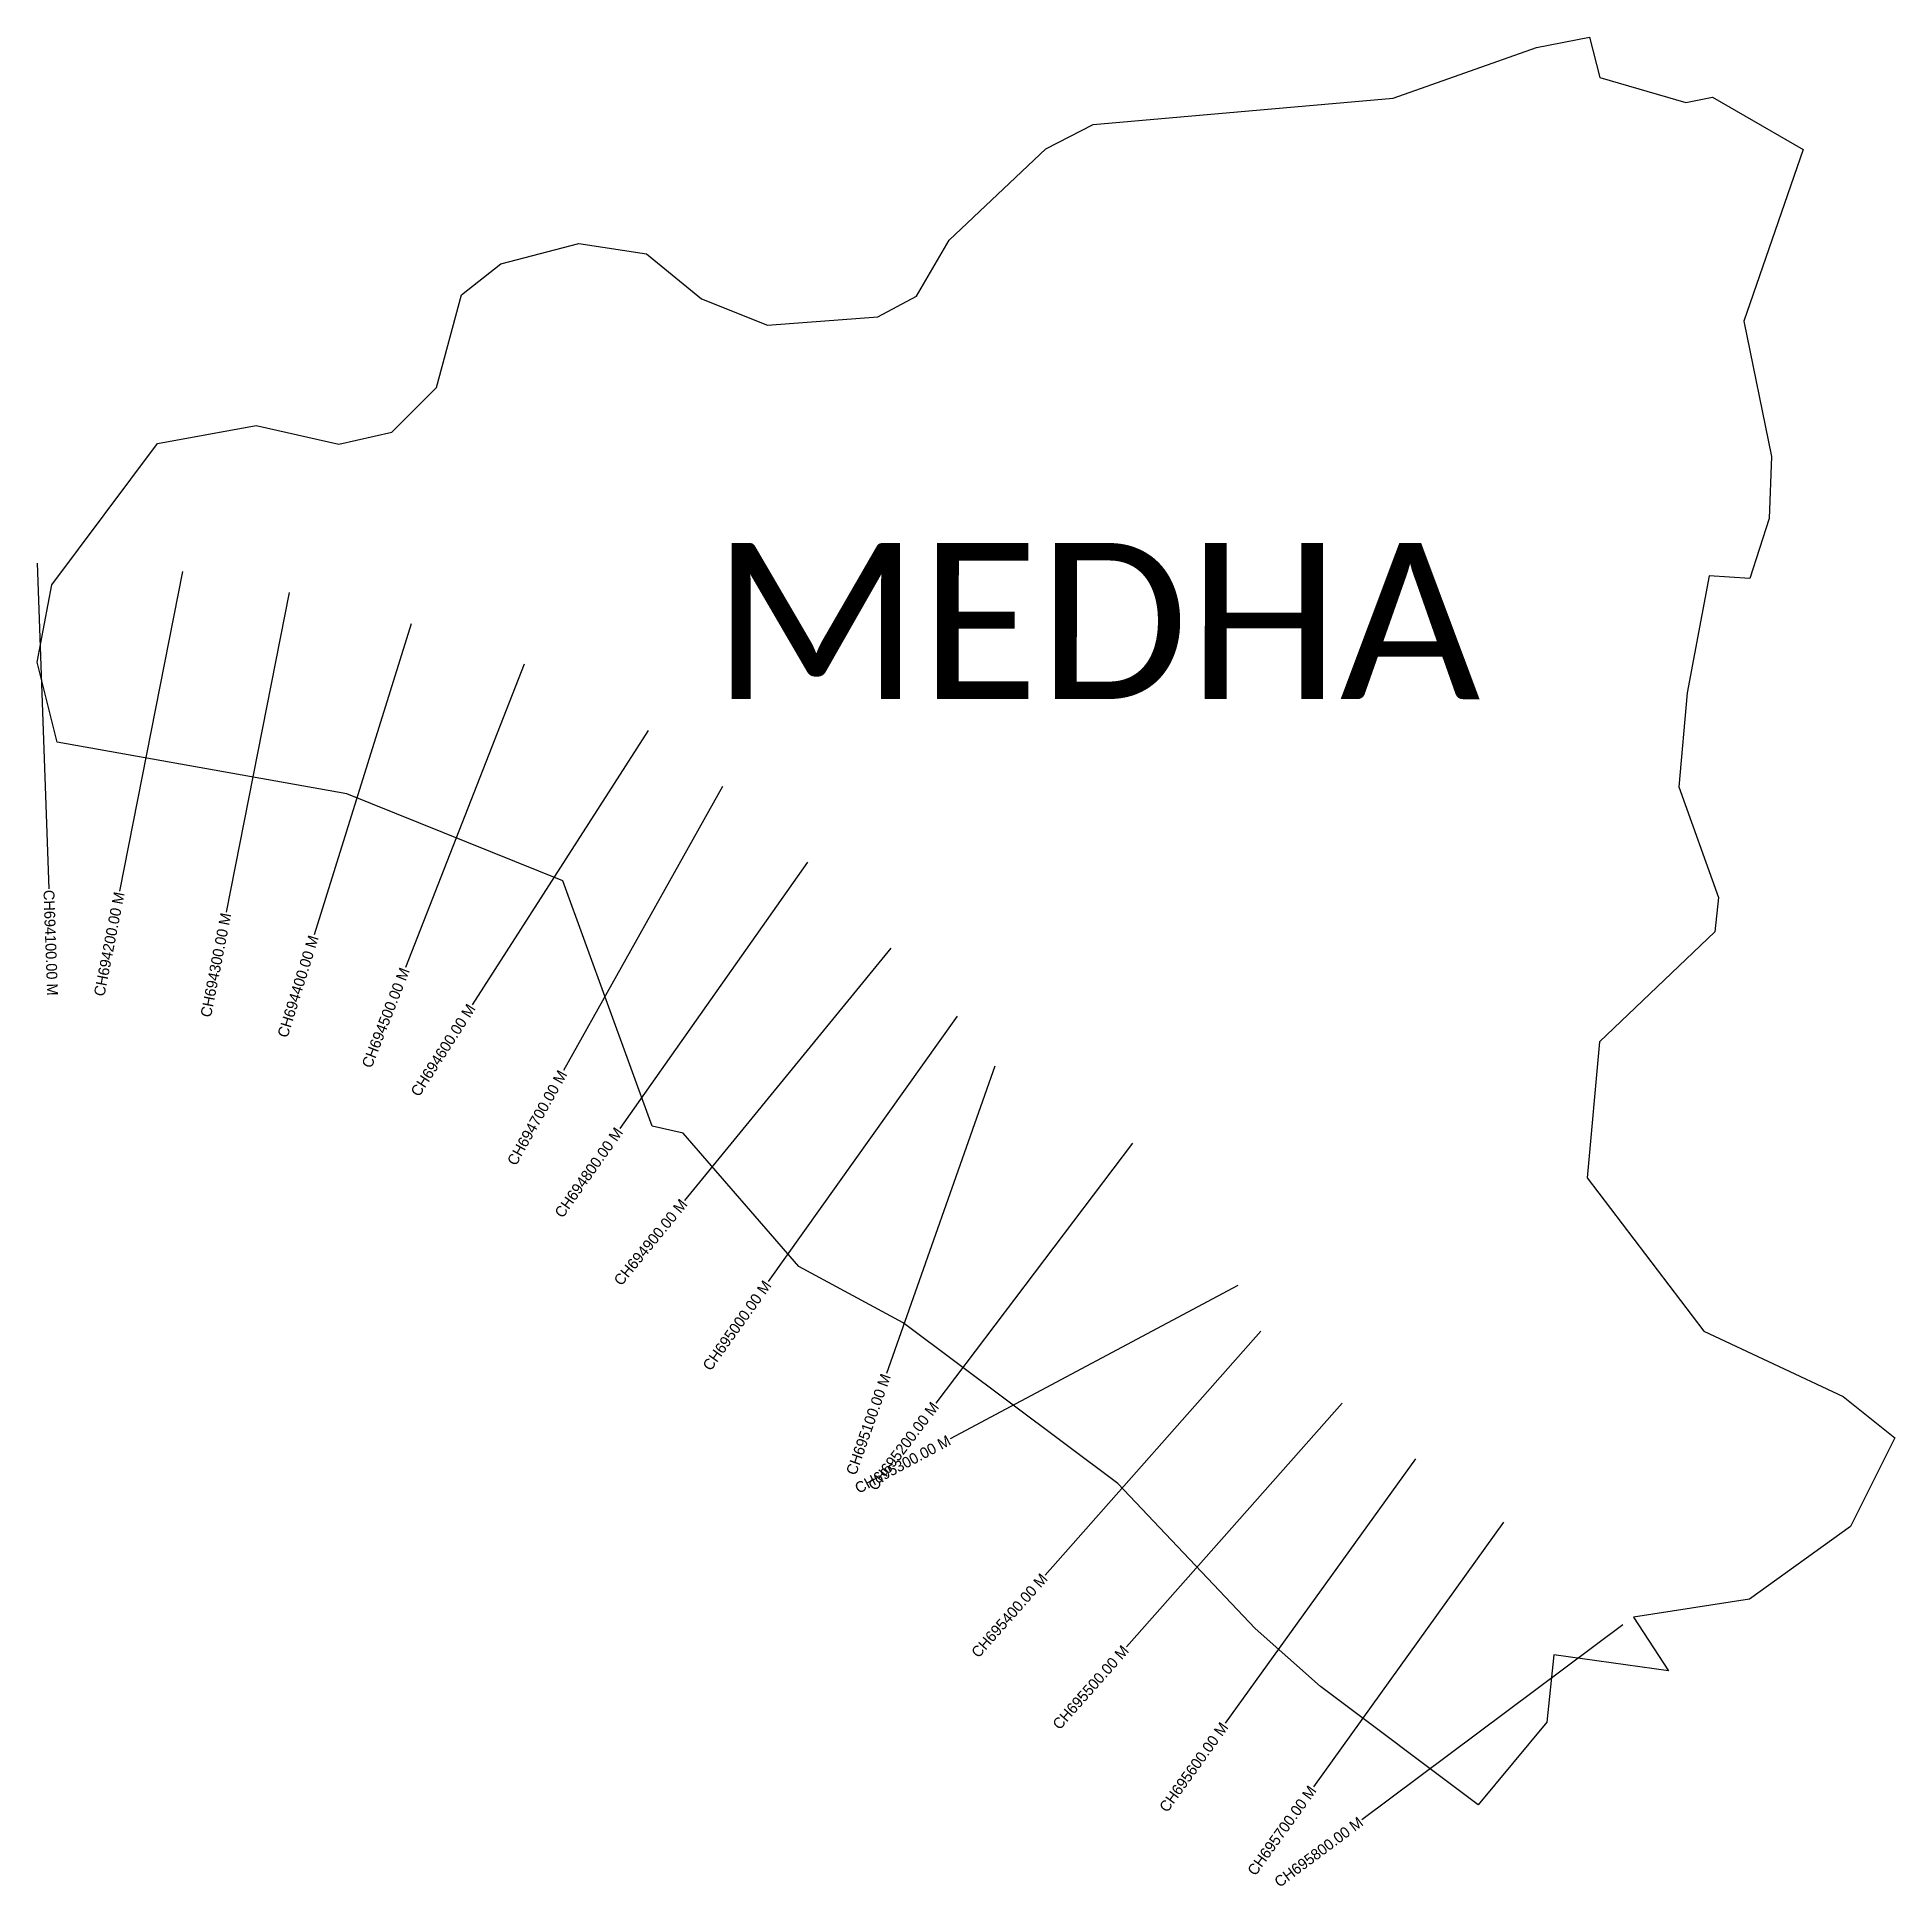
# Model space of a CAD drawing. Header units: metres. Extents: x 343265 to 344976, y 1761534 to 1763237.
import ezdxf
from ezdxf.enums import TextEntityAlignment as Align

# ---------------------------------------------------------------- set-up
doc = ezdxf.new("R2010")
doc.units = ezdxf.units.M
for name, color, linetype in [('CS', 134, 'Continuous'), ('CSMark', 6, 'Continuous'), ('VILLAGE NAME', 250, 'Continuous')]:
    doc.layers.add(name, color=color, linetype=linetype)

msp = doc.modelspace()

# ---------------------------------------------------------------- linework, layer by layer
at = {"color": 6}
for points in [[(344704.3, 1763199.9), (344783.6, 1763176.7), (344808, 1763181.8), (344891.7, 1763133.4), (344836.9, 1762975.4), (344862.4, 1762850.7), (344860.3, 1762793.7), (344842.4, 1762738.5), (344805.1, 1762740.7), (344784.9, 1762633.2), (344777.1, 1762546.5), (344813.7, 1762444.6), (344810.2, 1762413.1), (344704, 1762311.8), (344692.8, 1762186.3), (344800.2, 1762045.3), (344928.5, 1761984.9), (344976.1, 1761947), (344935.2, 1761865.2), (344842.2, 1761798.4), (344735.4, 1761781.9), (344767.7, 1761732.4), (344662, 1761747.1), (344655.4, 1761685.2), (344592.2, 1761608.9), (344447, 1761718), (344386.9, 1761771.3), (344260.5, 1761905), (344062.7, 1762052.9), (343966.5, 1762104.7), (343859.9, 1762227.6), (343831.5, 1762234.1), (343749.2, 1762460), (343550.2, 1762540), (343283.5, 1762587.7), (343265, 1762661.3), (343278.5, 1762732.4), (343375.9, 1762862.7), (343466.9, 1762879.2), (343543, 1762862.2), (343591.7, 1762873.3), (343632.8, 1762914.4), (343655.9, 1762999.5), (343692.1, 1763028.2), (343763.8, 1763046.9), (343826.3, 1763037.5), (343876.8, 1762996.1), (343937.6, 1762971.6), (344039.4, 1762979.3), (344075, 1762998.3), (344105.2, 1763050.1), (344194.1, 1763134.1), (344237.8, 1763156.6), (344514, 1763180.9), (344646, 1763227.5), (344694.9, 1763237)], [(344694.9, 1763237), (344704.3, 1763199.9)]]:
    msp.add_lwpolyline(points, dxfattribs=at)
at = {"layer": 'CS'}
for p, q in [((343265.1, 1762752.4), (343275.8, 1762452.6)), ((343399, 1762744.8), (343341, 1762450.5)), ((343497.1, 1762725.5), (343439.2, 1762431.2)), ((343609.5, 1762696.6), (343520.1, 1762410.2)), ((343713.6, 1762659.4), (343604.2, 1762380.1)), ((343827.7, 1762598.3), (343665.7, 1762345.8)), ((343896.4, 1762546.8), (343749.8, 1762285.1)), ((343974.6, 1762477), (343801.7, 1762231.9)), ((344051.2, 1762397.9), (343861.4, 1762165.6)), ((344112.3, 1762335.3), (343938.3, 1762090.9)), ((344147.1, 1762289.1), (344047.2, 1762006.2)), ((344273.9, 1762218.2), (344092.9, 1761978.9)), ((344370.8, 1762087.2), (344106.1, 1761946)), ((344392.2, 1762045.3), (344193.4, 1761820.6)), ((344467.1, 1761979), (344268.3, 1761754.3)), ((344534.5, 1761927.6), (344359.3, 1761684)), ((344615.7, 1761869.2), (344440.5, 1761625.6)), ((344725.6, 1761774.7), (344485.2, 1761595.2))]:
    msp.add_line(p, q, dxfattribs=at)

# ---------------------------------------------------------------- texts
at = {"layer": 'CSMark'}
msp.add_text('CH694100.00 M', height=10, rotation=272.042, dxfattribs=at).set_placement((343275.8, 1762451.6), align=Align.MIDDLE_LEFT)
for s, rotation, p in [('CH694200.00 M', 78.8653, (343340.8, 1762449.5)), ('CH694300.00 M', 78.8653, (343439, 1762430.2)), ('CH694400.00 M', 72.6792, (343519.8, 1762409.2)), ('CH694500.00 M', 68.6036, (343603.8, 1762379.2)), ('CH694600.00 M', 57.3223, (343665.2, 1762345)), ('CH694700.00 M', 60.7371, (343749.3, 1762284.2)), ('CH694800.00 M', 54.794, (343801.1, 1762231.1)), ('CH694900.00 M', 50.7538, (343860.8, 1762164.8)), ('CH695000.00 M', 54.5573, (343937.8, 1762090.1)), ('CH695100.00 M', 70.55, (344046.9, 1762005.3)), ('CH695200.00 M', 52.8933, (344092.3, 1761978.1)), ('CH695300.00 M', 28.071, (344105.2, 1761945.5)), ('CH695400.00 M', 48.498, (344192.8, 1761819.8)), ('CH695500.00 M', 48.498, (344267.6, 1761753.6)), ('CH695600.00 M', 54.2855, (344358.7, 1761683.2)), ('CH695700.00 M', 54.2854, (344439.9, 1761624.8)), ('CH695800.00 M', 36.7445, (344484.4, 1761594.6))]:
    msp.add_text(s, height=10, rotation=rotation, dxfattribs=at).set_placement(p, align=Align.MIDDLE_RIGHT)
at = {"layer": 'VILLAGE NAME', "insert": (343886.6, 1762771.2), "char_height": 143.7, "attachment_point": 1, "rotation": 359.9793}
msp.add_mtext_dynamic_manual_height_columns('{\\fCalibri|b0|i0|c0|p34;MEDHA}', width=1418, gutter_width=718.5, heights=[0], dxfattribs=at)

doc.saveas('drawing.dxf')
